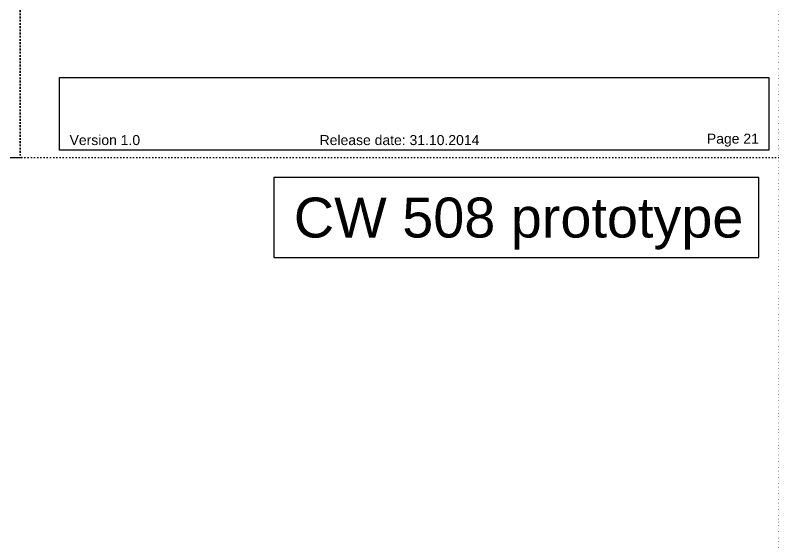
# Model space of a CAD drawing. Header units: millimetres. Extents: x -17234 to -8874, y -2869 to 1211.
# Drawn here: x -13816.8 to -13436.8, y -1023.1 to -757.9 of the extents above; entities that cross this region are included whole.
import ezdxf
from ezdxf.enums import TextEntityAlignment as Align

# ---------------------------------------------------------------- set-up
doc = ezdxf.new("R2010")
doc.units = ezdxf.units.MM
doc.linetypes.add('ACAD_ISO07W100', pattern=[3, 0, -3])
doc.layers.get('Defpoints').update_dxf_attribs({"linetype": 'ACAD_ISO07W100', "true_color": 0x105689})
doc.layers.add('Text', color=2, linetype='Continuous')
doc.styles.get("Standard").update_dxf_attribs({"font": 'arial.ttf'})

msp = doc.modelspace()

# ---------------------------------------------------------------- linework, layer by layer
at = {"layer": 'Defpoints', "color": 1, "ltscale": 0.5}
for points in [[(-14194.331, -319.239), (-13814.331, -319.239), (-13814.331, -829.239), (-14194.331, -829.239), (-14194.331, -319.239)], [(-13814.331, -319.239), (-13434.331, -319.239), (-13434.331, -829.239), (-13814.331, -829.239), (-13814.331, -319.239)], [(-14194.331, -829.239), (-13434.331, -829.239), (-13434.331, -1849.239), (-14194.331, -1849.239), (-14194.331, -829.239)]]:
    msp.add_lwpolyline(points, dxfattribs=at)
at = {"layer": 'Text', "ltscale": 0.5}
for points in [[(-13439.331, -825.489), (-13794.578, -825.489), (-13794.578, -789.208), (-13439.331, -789.208)], [(-13687.277, -879.239), (-13444.331, -879.239), (-13444.331, -839.239), (-13687.277, -839.239)]]:
    msp.add_lwpolyline(points, close=True, dxfattribs=at)

# ---------------------------------------------------------------- texts
at = {"layer": 'Text', "color": 1, "ltscale": 0.5}
msp.add_text('CW 508 prototype ', height=20, dxfattribs=at).set_placement((-13444.331, -849.239), align=Align.TOP_RIGHT)
at = {"layer": 'Text', "color": 1, "ltscale": 0.5, "char_height": 5}
for s, width, insert, attachment_point in [('Version 1.0', 35.05, (-13789.578, -820.489), 4), ('Release date: 31.10.2014', 79.71576, (-13624.331, -820.489), 5), ('Page 21', 24.79079, (-13444.331, -820.489), 6)]:
    msp.add_mtext_dynamic_manual_height_columns(s, width=width, gutter_width=12.5, heights=[0], dxfattribs=dict(at, insert=insert, attachment_point=attachment_point))

doc.saveas('drawing.dxf')
